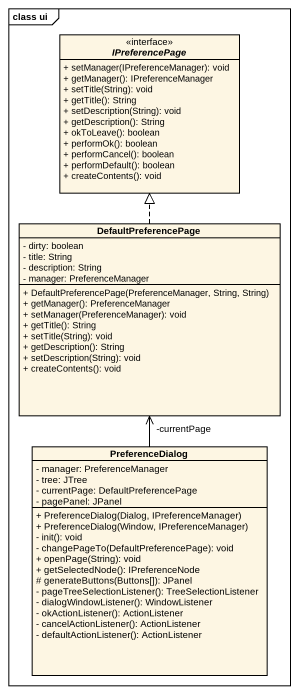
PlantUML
@startuml
mainframe class ui
hide circle
hide empty members
skinparam classAttributeIconSize 0
interface IPreferencePage <<interface>> {
  + setManager(IPreferenceManager): void
  + getManager(): IPreferenceManager
  + setTitle(String): void
  + getTitle(): String
  + setDescription(String): void
  + getDescription(): String
  + okToLeave(): boolean
  + performOk(): boolean
  + performCancel(): boolean
  + performDefault(): boolean
  + createContents(): void
}
class DefaultPreferencePage {
  - dirty: boolean
  - title: String
  - description: String
  - manager: PreferenceManager
  + DefaultPreferencePage(PreferenceManager, String, String)
  + getManager(): PreferenceManager
  + setManager(PreferenceManager): void
  + getTitle(): String
  + setTitle(String): void
  + getDescription(): String
  + setDescription(String): void
  + createContents(): void
}
class PreferenceDialog {
  - manager: PreferenceManager
  - tree: JTree
  - currentPage: DefaultPreferencePage
  - pagePanel: JPanel
  + PreferenceDialog(Dialog, IPreferenceManager)
  + PreferenceDialog(Window, IPreferenceManager)
  - init(): void
  - changePageTo(DefaultPreferencePage): void
  + openPage(String): void
  + getSelectedNode(): IPreferenceNode
  # generateButtons(Buttons[]): JPanel
  - pageTreeSelectionListener(): TreeSelectionListener
  - dialogWindowListener(): WindowListener
  - okActionListener(): ActionListener
  - cancelActionListener(): ActionListener
  - defaultActionListener(): ActionListener
}
DefaultPreferencePage .up.|> IPreferencePage
PreferenceDialog -up-> "-currentPage" DefaultPreferencePage
@enduml
